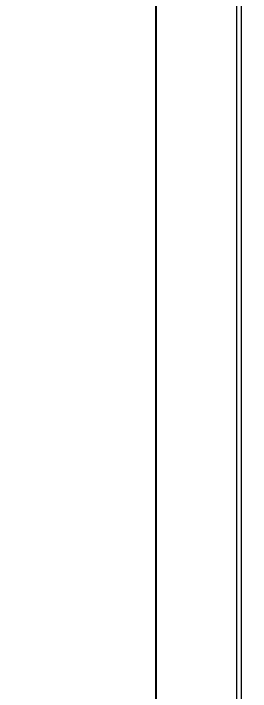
# Model space of a CAD drawing. Header units: inches. Extents: x -1 to 137, y -3 to 81.
# Drawn here: x -1.31 to 2.87, y 56.56 to 68.54 of the extents above; entities that cross this region are included whole.
import ezdxf

# ---------------------------------------------------------------- set-up
doc = ezdxf.new("R2010")
doc.units = ezdxf.units.IN
doc.header["$PDSIZE"] = -1
doc.layers.add('ZANO_R', color=7, linetype='Continuous', lineweight=0)
doc.layers.add('ZANO_W', color=1, linetype='Continuous', lineweight=0)
doc.styles.get("Standard").update_dxf_attribs({"font": 'ARIALUNI.TTF'})
doc.dimstyles.new('amerykanie', dxfattribs={"dimtxt": 50, "dimasz": 50, "dimexe": 0.5, "dimexo": 0.5, "dimgap": 1, "dimtad": 1, "dimdec": 0, "dimzin": 0, "dimlunit": 5, "dimtxsty": 'Standard', "dimcen": 0.09, "dimclrd": 1, "dimclre": 1, "dimclrt": 1, "dimazin": 0, "dimtfac": 1, "dimtdec": 0, "dimtmove": 0, "dimatfit": 3, "dimfxl": 1, "dimtzin": 0, "dimarcsym": 1})

# ---------------------------------------------------------------- blocks, each defined once
blk = doc.blocks.new('*D377')
at = {"layer": 'Defpoints', "color": 0}
for p in [(2.875, 69.725), (1.201, 38.515), (2.836, 38.515)]:
    blk.add_point(p, dxfattribs=at)
at = {"layer": 'ZANO_W', "color": 1, "lineweight": -2}
for p, q in [((2.375, 69.725), (0.701, 69.725)), ((1.201, 68.725), (1.201, 39.515)), ((2.336, 38.515), (0.701, 38.515))]:
    blk.add_line(p, q, dxfattribs=at)
at = {"layer": 'ZANO_W', "color": 1}
for points in [[(1.368, 68.725), (1.034, 68.725), (1.201, 69.725)], [(1.034, 39.515), (1.368, 39.515), (1.201, 38.515)]]:
    blk.add_solid(points, dxfattribs=at)
at = {"layer": 'ZANO_W', "color": 1, "insert": (0.182, 54.12), "char_height": 1, "attachment_point": 5, "rotation": 90}
blk.add_mtext('31 3/16', dxfattribs=at)

msp = doc.modelspace()

# ---------------------------------------------------------------- linework, layer by layer
at = {"layer": 'ZANO_R'}
for p, q in [((2.63083, 75.72986), (2.63083, 39.88483)), ((2.70958, 69.6289), (2.70958, 40.30131))]:
    msp.add_line(p, q, dxfattribs=at)

# ---------------------------------------------------------------- dimensions: what is measured, and where the dimension line sits
at = {"layer": 'ZANO_W'}
dim = msp.add_linear_dim(base=(1.20085, 38.51466), p1=(2.87494, 69.72464), p2=(2.83557, 38.51466), angle=90, dimstyle='amerykanie', override={"dimtxt": 1, "dimasz": 1, "dimgap": 0.5, "dimdec": 4, "dimaunit": 1, "dimadec": 1, "dimtdec": 4, "dimtmove": 1, "dimfrac": 2}, dxfattribs=at)
dim.commit()
dim.dimension.update_dxf_attribs({"geometry": '*D377', "text_midpoint": (0.18175, 54.11965)})

doc.saveas('drawing.dxf')
